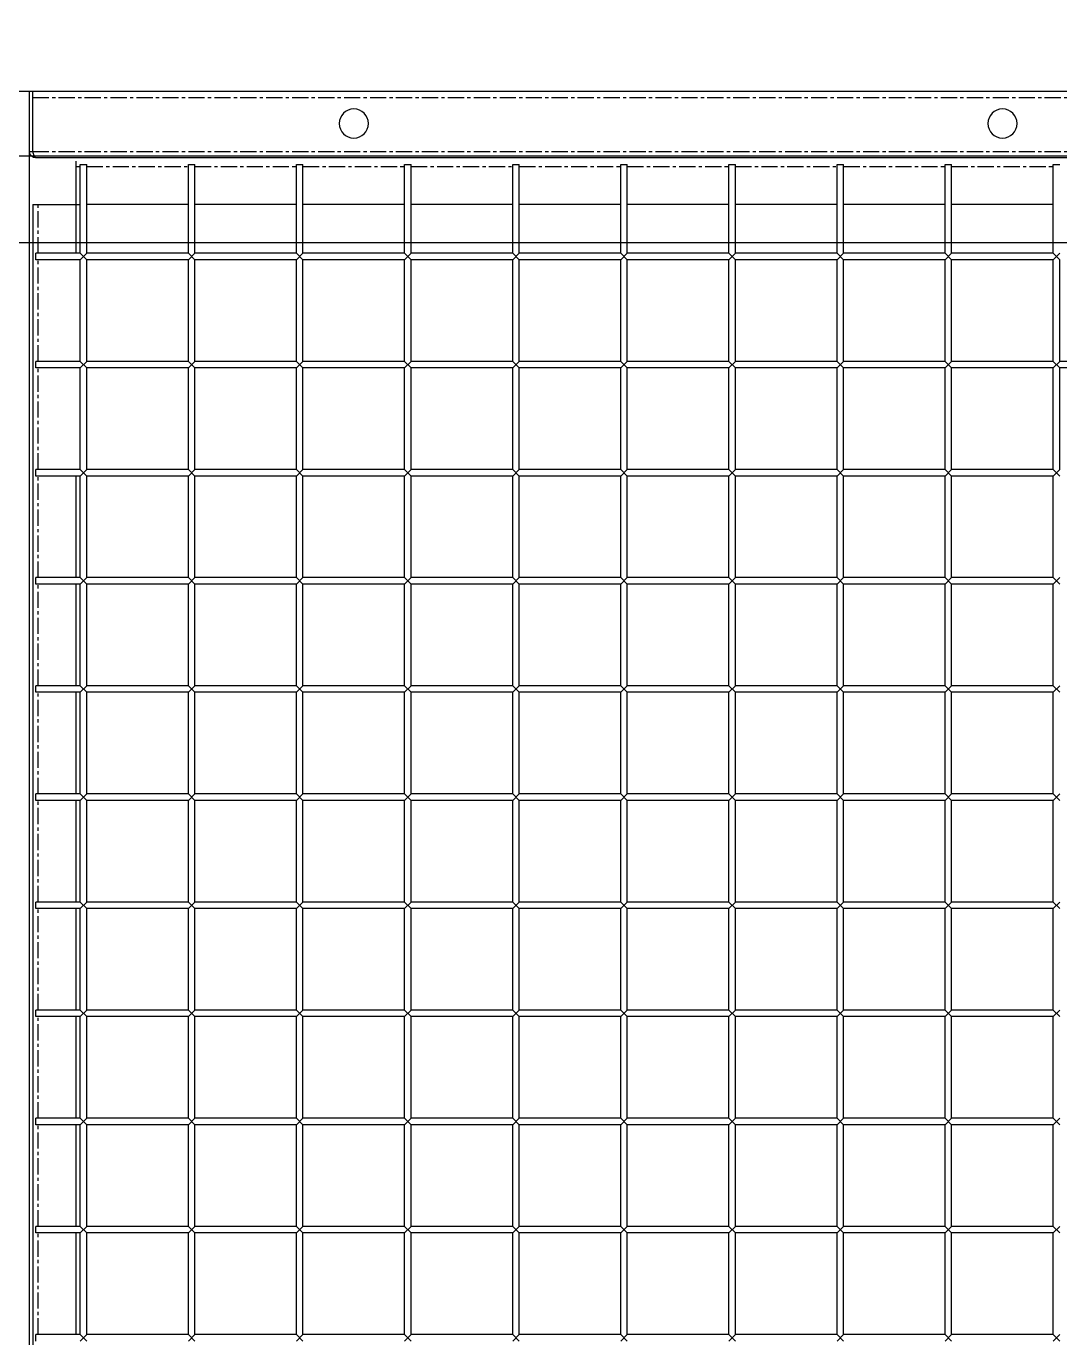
# Model space of a CAD drawing. Header units: millimetres. Extents: x -198529 to 244266, y -64 to 158464.
# Drawn here: x -149176 to -148698, y 108124 to 108730 of the extents above; entities that cross this region are included whole.
import ezdxf

# ---------------------------------------------------------------- set-up
doc = ezdxf.new("R2010")
doc.units = ezdxf.units.MM
doc.linetypes.add('CENTER', pattern=[12, 7.5, -1.5, 1.5, -1.5])
doc.layers.add('0-DCC', color=30, linetype='Continuous')
doc.layers.add('0-DCC-STRUC', color=180, linetype='Continuous')

# ---------------------------------------------------------------- blocks, each defined once
blk = doc.blocks.new('DCC2850x1800(右)')
at = {"color": 0, "linetype": 'Continuous'}
for p, q in [((65614.5, -72678.48), (62966, -72678.48)), ((65614.5, -72706.38), (65614.5, -72678.48)), ((65616, -72678.48), (65614.5, -72678.48)), ((65616, -74478.48), (65616, -72678.48)), ((65754.5, -72678.48), (65616, -72678.48)), ((65614.23, -72707.23), (65614.5, -72706.38)), ((65616, -72706.38), (65614.5, -72706.38)), ((62966, -72709.38), (65613, -72709.38)), ((65142.5, -72712.38), (65139.5, -72712.38)), ((65142.5, -72753.48), (65142.5, -72712.38)), ((65189.5, -72753.48), (65189.5, -72712.38)), ((65192.5, -72712.38), (65189.5, -72712.38)), ((65192.5, -72753.48), (65192.5, -72712.38)), ((65239.5, -72753.48), (65239.5, -72712.38)), ((65242.5, -72712.38), (65239.5, -72712.38)), ((65242.5, -72753.48), (65242.5, -72712.38)), ((65289.5, -72753.48), (65289.5, -72712.38)), ((65292.5, -72712.38), (65289.5, -72712.38)), ((65292.5, -72753.48), (65292.5, -72712.38)), ((65339.5, -72753.48), (65339.5, -72712.38)), ((65342.5, -72712.38), (65339.5, -72712.38)), ((65342.5, -72753.48), (65342.5, -72712.38)), ((65389.5, -72753.48), (65389.5, -72712.38)), ((65392.5, -72712.38), (65389.5, -72712.38)), ((65392.5, -72753.48), (65392.5, -72712.38)), ((65439.5, -72753.48), (65439.5, -72712.38)), ((65442.5, -72712.38), (65439.5, -72712.38)), ((65442.5, -72753.48), (65442.5, -72712.38)), ((65489.5, -72753.48), (65489.5, -72712.38)), ((65492.5, -72712.38), (65489.5, -72712.38)), ((65492.5, -72753.48), (65492.5, -72712.38)), ((65539.5, -72753.48), (65539.5, -72712.38)), ((65542.5, -72712.38), (65539.5, -72712.38)), ((65542.5, -72753.48), (65542.5, -72712.38)), ((65589.5, -72753.48), (65589.5, -72712.38)), ((65592.5, -72712.38), (65589.5, -72712.38)), ((65592.5, -72753.48), (65592.5, -72712.38)), ((65594.5, -72710.88), (65594.5, -72753.48)), ((65142.5, -72730.88), (65189.5, -72730.88)), ((65192.5, -72730.88), (65239.5, -72730.88)), ((65242.5, -72730.88), (65289.5, -72730.88)), ((65292.5, -72730.88), (65339.5, -72730.88)), ((65342.5, -72730.88), (65389.5, -72730.88)), ((65392.5, -72730.88), (65439.5, -72730.88)), ((65442.5, -72730.88), (65489.5, -72730.88)), ((65492.5, -72730.88), (65539.5, -72730.88)), ((65542.5, -72730.88), (65589.5, -72730.88)), ((65614.5, -72730.88), (65592.5, -72730.88)), ((65614.5, -72730.88), (65614.5, -74426.08)), ((65142.5, -72756.48), (65139.5, -72753.48)), ((65139.5, -72756.48), (65142.5, -72753.48)), ((65142.5, -72753.48), (65189.5, -72753.48)), ((65192.5, -72756.48), (65189.5, -72753.48)), ((65189.5, -72756.48), (65192.5, -72753.48)), ((65192.5, -72753.48), (65239.5, -72753.48)), ((65242.5, -72756.48), (65239.5, -72753.48)), ((65239.5, -72756.48), (65242.5, -72753.48)), ((65242.5, -72753.48), (65289.5, -72753.48)), ((65292.5, -72756.48), (65289.5, -72753.48)), ((65289.5, -72756.48), (65292.5, -72753.48)), ((65292.5, -72753.48), (65339.5, -72753.48)), ((65342.5, -72756.48), (65339.5, -72753.48)), ((65339.5, -72756.48), (65342.5, -72753.48)), ((65342.5, -72753.48), (65389.5, -72753.48)), ((65392.5, -72756.48), (65389.5, -72753.48)), ((65389.5, -72756.48), (65392.5, -72753.48)), ((65392.5, -72753.48), (65439.5, -72753.48)), ((65442.5, -72756.48), (65439.5, -72753.48)), ((65439.5, -72756.48), (65442.5, -72753.48)), ((65442.5, -72753.48), (65489.5, -72753.48)), ((65492.5, -72756.48), (65489.5, -72753.48)), ((65489.5, -72756.48), (65492.5, -72753.48)), ((65492.5, -72753.48), (65539.5, -72753.48)), ((65542.5, -72756.48), (65539.5, -72753.48)), ((65539.5, -72756.48), (65542.5, -72753.48)), ((65542.5, -72753.48), (65589.5, -72753.48)), ((65592.5, -72756.48), (65589.5, -72753.48)), ((65589.5, -72756.48), (65592.5, -72753.48)), ((65592.5, -72753.48), (65613, -72753.48)), ((65613, -72756.48), (65613, -72753.48)), ((65139.5, -72803.48), (65139.5, -72756.48)), ((65142.5, -72756.48), (65189.5, -72756.48)), ((65142.5, -72803.48), (65142.5, -72756.48)), ((65189.5, -72803.48), (65189.5, -72756.48)), ((65192.5, -72756.48), (65239.5, -72756.48)), ((65192.5, -72803.48), (65192.5, -72756.48)), ((65239.5, -72803.48), (65239.5, -72756.48)), ((65242.5, -72756.48), (65289.5, -72756.48)), ((65242.5, -72803.48), (65242.5, -72756.48)), ((65289.5, -72803.48), (65289.5, -72756.48)), ((65292.5, -72756.48), (65339.5, -72756.48)), ((65292.5, -72803.48), (65292.5, -72756.48)), ((65339.5, -72803.48), (65339.5, -72756.48)), ((65342.5, -72756.48), (65389.5, -72756.48)), ((65342.5, -72803.48), (65342.5, -72756.48)), ((65389.5, -72803.48), (65389.5, -72756.48)), ((65392.5, -72756.48), (65439.5, -72756.48)), ((65392.5, -72803.48), (65392.5, -72756.48)), ((65439.5, -72803.48), (65439.5, -72756.48)), ((65442.5, -72756.48), (65489.5, -72756.48)), ((65442.5, -72803.48), (65442.5, -72756.48)), ((65489.5, -72803.48), (65489.5, -72756.48)), ((65492.5, -72756.48), (65539.5, -72756.48)), ((65492.5, -72803.48), (65492.5, -72756.48)), ((65539.5, -72803.48), (65539.5, -72756.48)), ((65542.5, -72756.48), (65589.5, -72756.48)), ((65542.5, -72803.48), (65542.5, -72756.48)), ((65589.5, -72803.48), (65589.5, -72756.48)), ((65592.5, -72756.48), (65613, -72756.48)), ((65592.5, -72803.48), (65592.5, -72756.48)), ((65092.5, -72803.48), (65139.5, -72803.48)), ((65142.5, -72806.48), (65139.5, -72803.48)), ((65142.5, -72803.48), (65139.5, -72806.48)), ((65142.5, -72803.48), (65189.5, -72803.48)), ((65192.5, -72806.48), (65189.5, -72803.48)), ((65192.5, -72803.48), (65189.5, -72806.48)), ((65192.5, -72803.48), (65239.5, -72803.48)), ((65242.5, -72806.48), (65239.5, -72803.48)), ((65242.5, -72803.48), (65239.5, -72806.48)), ((65242.5, -72803.48), (65289.5, -72803.48)), ((65292.5, -72806.48), (65289.5, -72803.48)), ((65292.5, -72803.48), (65289.5, -72806.48)), ((65292.5, -72803.48), (65339.5, -72803.48)), ((65342.5, -72806.48), (65339.5, -72803.48)), ((65342.5, -72803.48), (65339.5, -72806.48)), ((65342.5, -72803.48), (65389.5, -72803.48)), ((65392.5, -72806.48), (65389.5, -72803.48)), ((65392.5, -72803.48), (65389.5, -72806.48)), ((65392.5, -72803.48), (65439.5, -72803.48)), ((65442.5, -72806.48), (65439.5, -72803.48)), ((65442.5, -72803.48), (65439.5, -72806.48)), ((65442.5, -72803.48), (65489.5, -72803.48)), ((65492.5, -72806.48), (65489.5, -72803.48)), ((65492.5, -72803.48), (65489.5, -72806.48)), ((65492.5, -72803.48), (65539.5, -72803.48)), ((65542.5, -72806.48), (65539.5, -72803.48)), ((65542.5, -72803.48), (65539.5, -72806.48)), ((65542.5, -72803.48), (65589.5, -72803.48)), ((65592.5, -72806.48), (65589.5, -72803.48)), ((65592.5, -72803.48), (65589.5, -72806.48)), ((65592.5, -72803.48), (65613, -72803.48)), ((65613, -72806.48), (65613, -72803.48)), ((65092.5, -72806.48), (65139.5, -72806.48)), ((65139.5, -72853.48), (65139.5, -72806.48)), ((65142.5, -72853.48), (65142.5, -72806.48)), ((65142.5, -72806.48), (65189.5, -72806.48)), ((65189.5, -72853.48), (65189.5, -72806.48)), ((65192.5, -72853.48), (65192.5, -72806.48)), ((65192.5, -72806.48), (65239.5, -72806.48)), ((65239.5, -72853.48), (65239.5, -72806.48)), ((65242.5, -72853.48), (65242.5, -72806.48)), ((65242.5, -72806.48), (65289.5, -72806.48)), ((65289.5, -72853.48), (65289.5, -72806.48)), ((65292.5, -72853.48), (65292.5, -72806.48)), ((65292.5, -72806.48), (65339.5, -72806.48)), ((65339.5, -72853.48), (65339.5, -72806.48)), ((65342.5, -72853.48), (65342.5, -72806.48)), ((65342.5, -72806.48), (65389.5, -72806.48)), ((65389.5, -72853.48), (65389.5, -72806.48)), ((65392.5, -72853.48), (65392.5, -72806.48)), ((65392.5, -72806.48), (65439.5, -72806.48)), ((65439.5, -72853.48), (65439.5, -72806.48)), ((65442.5, -72853.48), (65442.5, -72806.48)), ((65442.5, -72806.48), (65489.5, -72806.48)), ((65489.5, -72853.48), (65489.5, -72806.48)), ((65492.5, -72853.48), (65492.5, -72806.48)), ((65492.5, -72806.48), (65539.5, -72806.48)), ((65539.5, -72853.48), (65539.5, -72806.48)), ((65542.5, -72853.48), (65542.5, -72806.48)), ((65542.5, -72806.48), (65589.5, -72806.48)), ((65589.5, -72853.48), (65589.5, -72806.48)), ((65592.5, -72853.48), (65592.5, -72806.48)), ((65592.5, -72806.48), (65613, -72806.48)), ((65142.5, -72856.48), (65139.5, -72853.48)), ((65139.5, -72856.48), (65142.5, -72853.48)), ((65142.5, -72853.48), (65189.5, -72853.48)), ((65142.5, -72903.48), (65142.5, -72856.48)), ((65142.5, -72856.48), (65189.5, -72856.48)), ((65192.5, -72856.48), (65189.5, -72853.48)), ((65189.5, -72856.48), (65192.5, -72853.48)), ((65189.5, -72903.48), (65189.5, -72856.48)), ((65192.5, -72853.48), (65239.5, -72853.48)), ((65192.5, -72903.48), (65192.5, -72856.48)), ((65192.5, -72856.48), (65239.5, -72856.48)), ((65242.5, -72856.48), (65239.5, -72853.48)), ((65239.5, -72856.48), (65242.5, -72853.48)), ((65239.5, -72903.48), (65239.5, -72856.48)), ((65242.5, -72853.48), (65289.5, -72853.48)), ((65242.5, -72903.48), (65242.5, -72856.48)), ((65242.5, -72856.48), (65289.5, -72856.48)), ((65292.5, -72856.48), (65289.5, -72853.48)), ((65289.5, -72856.48), (65292.5, -72853.48)), ((65289.5, -72903.48), (65289.5, -72856.48)), ((65292.5, -72853.48), (65339.5, -72853.48)), ((65292.5, -72903.48), (65292.5, -72856.48)), ((65292.5, -72856.48), (65339.5, -72856.48)), ((65342.5, -72856.48), (65339.5, -72853.48)), ((65339.5, -72856.48), (65342.5, -72853.48)), ((65339.5, -72903.48), (65339.5, -72856.48)), ((65342.5, -72853.48), (65389.5, -72853.48)), ((65342.5, -72903.48), (65342.5, -72856.48)), ((65342.5, -72856.48), (65389.5, -72856.48)), ((65392.5, -72856.48), (65389.5, -72853.48)), ((65389.5, -72856.48), (65392.5, -72853.48)), ((65389.5, -72903.48), (65389.5, -72856.48)), ((65392.5, -72853.48), (65439.5, -72853.48)), ((65392.5, -72903.48), (65392.5, -72856.48)), ((65392.5, -72856.48), (65439.5, -72856.48)), ((65442.5, -72856.48), (65439.5, -72853.48)), ((65439.5, -72856.48), (65442.5, -72853.48)), ((65439.5, -72903.48), (65439.5, -72856.48)), ((65442.5, -72853.48), (65489.5, -72853.48)), ((65442.5, -72903.48), (65442.5, -72856.48)), ((65442.5, -72856.48), (65489.5, -72856.48)), ((65492.5, -72856.48), (65489.5, -72853.48)), ((65489.5, -72856.48), (65492.5, -72853.48)), ((65489.5, -72903.48), (65489.5, -72856.48)), ((65492.5, -72853.48), (65539.5, -72853.48)), ((65492.5, -72903.48), (65492.5, -72856.48)), ((65492.5, -72856.48), (65539.5, -72856.48)), ((65542.5, -72856.48), (65539.5, -72853.48)), ((65539.5, -72856.48), (65542.5, -72853.48)), ((65539.5, -72903.48), (65539.5, -72856.48)), ((65542.5, -72853.48), (65589.5, -72853.48)), ((65542.5, -72903.48), (65542.5, -72856.48)), ((65542.5, -72856.48), (65589.5, -72856.48)), ((65592.5, -72856.48), (65589.5, -72853.48)), ((65589.5, -72856.48), (65592.5, -72853.48)), ((65589.5, -72903.48), (65589.5, -72856.48)), ((65592.5, -72853.48), (65613, -72853.48)), ((65592.5, -72903.48), (65592.5, -72856.48)), ((65592.5, -72856.48), (65613, -72856.48)), ((65594.5, -72856.48), (65594.5, -72903.48)), ((65613, -72856.48), (65613, -72853.48)), ((65142.5, -72906.48), (65139.5, -72903.48)), ((65139.5, -72906.48), (65142.5, -72903.48)), ((65142.5, -72903.48), (65189.5, -72903.48)), ((65142.5, -72953.48), (65142.5, -72906.48)), ((65142.5, -72906.48), (65189.5, -72906.48)), ((65192.5, -72906.48), (65189.5, -72903.48)), ((65189.5, -72906.48), (65192.5, -72903.48)), ((65189.5, -72953.48), (65189.5, -72906.48)), ((65192.5, -72903.48), (65239.5, -72903.48)), ((65192.5, -72953.48), (65192.5, -72906.48)), ((65192.5, -72906.48), (65239.5, -72906.48)), ((65242.5, -72906.48), (65239.5, -72903.48)), ((65239.5, -72906.48), (65242.5, -72903.48)), ((65239.5, -72953.48), (65239.5, -72906.48)), ((65242.5, -72903.48), (65289.5, -72903.48)), ((65242.5, -72953.48), (65242.5, -72906.48)), ((65242.5, -72906.48), (65289.5, -72906.48)), ((65292.5, -72906.48), (65289.5, -72903.48)), ((65289.5, -72906.48), (65292.5, -72903.48)), ((65289.5, -72953.48), (65289.5, -72906.48)), ((65292.5, -72903.48), (65339.5, -72903.48)), ((65292.5, -72953.48), (65292.5, -72906.48)), ((65292.5, -72906.48), (65339.5, -72906.48)), ((65342.5, -72906.48), (65339.5, -72903.48)), ((65339.5, -72906.48), (65342.5, -72903.48)), ((65339.5, -72953.48), (65339.5, -72906.48)), ((65342.5, -72903.48), (65389.5, -72903.48)), ((65342.5, -72953.48), (65342.5, -72906.48)), ((65342.5, -72906.48), (65389.5, -72906.48)), ((65392.5, -72906.48), (65389.5, -72903.48)), ((65389.5, -72906.48), (65392.5, -72903.48)), ((65389.5, -72953.48), (65389.5, -72906.48)), ((65392.5, -72903.48), (65439.5, -72903.48)), ((65392.5, -72953.48), (65392.5, -72906.48)), ((65392.5, -72906.48), (65439.5, -72906.48)), ((65442.5, -72906.48), (65439.5, -72903.48)), ((65439.5, -72906.48), (65442.5, -72903.48)), ((65439.5, -72953.48), (65439.5, -72906.48)), ((65442.5, -72903.48), (65489.5, -72903.48)), ((65442.5, -72953.48), (65442.5, -72906.48)), ((65442.5, -72906.48), (65489.5, -72906.48)), ((65492.5, -72906.48), (65489.5, -72903.48)), ((65489.5, -72906.48), (65492.5, -72903.48)), ((65489.5, -72953.48), (65489.5, -72906.48)), ((65492.5, -72903.48), (65539.5, -72903.48)), ((65492.5, -72953.48), (65492.5, -72906.48)), ((65492.5, -72906.48), (65539.5, -72906.48)), ((65542.5, -72906.48), (65539.5, -72903.48)), ((65539.5, -72906.48), (65542.5, -72903.48)), ((65539.5, -72953.48), (65539.5, -72906.48)), ((65542.5, -72903.48), (65589.5, -72903.48)), ((65542.5, -72953.48), (65542.5, -72906.48)), ((65542.5, -72906.48), (65589.5, -72906.48)), ((65592.5, -72906.48), (65589.5, -72903.48)), ((65589.5, -72906.48), (65592.5, -72903.48)), ((65589.5, -72953.48), (65589.5, -72906.48)), ((65592.5, -72903.48), (65613, -72903.48)), ((65592.5, -72953.48), (65592.5, -72906.48)), ((65592.5, -72906.48), (65613, -72906.48)), ((65594.5, -72906.48), (65594.5, -72953.48)), ((65613, -72906.48), (65613, -72903.48)), ((65142.5, -72956.48), (65139.5, -72953.48)), ((65139.5, -72956.48), (65142.5, -72953.48)), ((65142.5, -72953.48), (65189.5, -72953.48)), ((65192.5, -72956.48), (65189.5, -72953.48)), ((65189.5, -72956.48), (65192.5, -72953.48)), ((65192.5, -72953.48), (65239.5, -72953.48)), ((65242.5, -72956.48), (65239.5, -72953.48)), ((65239.5, -72956.48), (65242.5, -72953.48)), ((65242.5, -72953.48), (65289.5, -72953.48)), ((65292.5, -72956.48), (65289.5, -72953.48)), ((65289.5, -72956.48), (65292.5, -72953.48)), ((65292.5, -72953.48), (65339.5, -72953.48)), ((65342.5, -72956.48), (65339.5, -72953.48)), ((65339.5, -72956.48), (65342.5, -72953.48)), ((65342.5, -72953.48), (65389.5, -72953.48)), ((65392.5, -72956.48), (65389.5, -72953.48)), ((65389.5, -72956.48), (65392.5, -72953.48)), ((65392.5, -72953.48), (65439.5, -72953.48)), ((65442.5, -72956.48), (65439.5, -72953.48)), ((65439.5, -72956.48), (65442.5, -72953.48)), ((65442.5, -72953.48), (65489.5, -72953.48)), ((65492.5, -72956.48), (65489.5, -72953.48)), ((65489.5, -72956.48), (65492.5, -72953.48)), ((65492.5, -72953.48), (65539.5, -72953.48)), ((65542.5, -72956.48), (65539.5, -72953.48)), ((65539.5, -72956.48), (65542.5, -72953.48)), ((65542.5, -72953.48), (65589.5, -72953.48)), ((65592.5, -72956.48), (65589.5, -72953.48)), ((65589.5, -72956.48), (65592.5, -72953.48)), ((65592.5, -72953.48), (65613, -72953.48)), ((65613, -72956.48), (65613, -72953.48)), ((65142.5, -73003.48), (65142.5, -72956.48)), ((65142.5, -72956.48), (65189.5, -72956.48)), ((65189.5, -73003.48), (65189.5, -72956.48)), ((65192.5, -73003.48), (65192.5, -72956.48)), ((65192.5, -72956.48), (65239.5, -72956.48)), ((65239.5, -73003.48), (65239.5, -72956.48)), ((65242.5, -73003.48), (65242.5, -72956.48)), ((65242.5, -72956.48), (65289.5, -72956.48)), ((65289.5, -73003.48), (65289.5, -72956.48)), ((65292.5, -73003.48), (65292.5, -72956.48)), ((65292.5, -72956.48), (65339.5, -72956.48)), ((65339.5, -73003.48), (65339.5, -72956.48)), ((65342.5, -73003.48), (65342.5, -72956.48)), ((65342.5, -72956.48), (65389.5, -72956.48)), ((65389.5, -73003.48), (65389.5, -72956.48)), ((65392.5, -73003.48), (65392.5, -72956.48)), ((65392.5, -72956.48), (65439.5, -72956.48)), ((65439.5, -73003.48), (65439.5, -72956.48)), ((65442.5, -73003.48), (65442.5, -72956.48)), ((65442.5, -72956.48), (65489.5, -72956.48)), ((65489.5, -73003.48), (65489.5, -72956.48)), ((65492.5, -73003.48), (65492.5, -72956.48)), ((65492.5, -72956.48), (65539.5, -72956.48)), ((65539.5, -73003.48), (65539.5, -72956.48)), ((65542.5, -73003.48), (65542.5, -72956.48)), ((65542.5, -72956.48), (65589.5, -72956.48)), ((65589.5, -73003.48), (65589.5, -72956.48)), ((65592.5, -73003.48), (65592.5, -72956.48)), ((65592.5, -72956.48), (65613, -72956.48)), ((65594.5, -72956.48), (65594.5, -73003.48)), ((65142.5, -73006.48), (65139.5, -73003.48)), ((65139.5, -73006.48), (65142.5, -73003.48)), ((65142.5, -73003.48), (65189.5, -73003.48)), ((65192.5, -73006.48), (65189.5, -73003.48)), ((65189.5, -73006.48), (65192.5, -73003.48)), ((65192.5, -73003.48), (65239.5, -73003.48)), ((65242.5, -73006.48), (65239.5, -73003.48)), ((65239.5, -73006.48), (65242.5, -73003.48)), ((65242.5, -73003.48), (65289.5, -73003.48)), ((65292.5, -73006.48), (65289.5, -73003.48)), ((65289.5, -73006.48), (65292.5, -73003.48)), ((65292.5, -73003.48), (65339.5, -73003.48)), ((65342.5, -73006.48), (65339.5, -73003.48)), ((65339.5, -73006.48), (65342.5, -73003.48)), ((65342.5, -73003.48), (65389.5, -73003.48)), ((65392.5, -73006.48), (65389.5, -73003.48)), ((65389.5, -73006.48), (65392.5, -73003.48)), ((65392.5, -73003.48), (65439.5, -73003.48)), ((65442.5, -73006.48), (65439.5, -73003.48)), ((65439.5, -73006.48), (65442.5, -73003.48)), ((65442.5, -73003.48), (65489.5, -73003.48)), ((65492.5, -73006.48), (65489.5, -73003.48)), ((65489.5, -73006.48), (65492.5, -73003.48)), ((65492.5, -73003.48), (65539.5, -73003.48)), ((65542.5, -73006.48), (65539.5, -73003.48)), ((65539.5, -73006.48), (65542.5, -73003.48)), ((65542.5, -73003.48), (65589.5, -73003.48)), ((65592.5, -73006.48), (65589.5, -73003.48)), ((65589.5, -73006.48), (65592.5, -73003.48)), ((65592.5, -73003.48), (65613, -73003.48)), ((65613, -73006.48), (65613, -73003.48)), ((65142.5, -73053.48), (65142.5, -73006.48)), ((65142.5, -73006.48), (65189.5, -73006.48)), ((65189.5, -73053.48), (65189.5, -73006.48)), ((65192.5, -73053.48), (65192.5, -73006.48)), ((65192.5, -73006.48), (65239.5, -73006.48)), ((65239.5, -73053.48), (65239.5, -73006.48)), ((65242.5, -73053.48), (65242.5, -73006.48)), ((65242.5, -73006.48), (65289.5, -73006.48)), ((65289.5, -73053.48), (65289.5, -73006.48)), ((65292.5, -73053.48), (65292.5, -73006.48)), ((65292.5, -73006.48), (65339.5, -73006.48)), ((65339.5, -73053.48), (65339.5, -73006.48)), ((65342.5, -73053.48), (65342.5, -73006.48)), ((65342.5, -73006.48), (65389.5, -73006.48)), ((65389.5, -73053.48), (65389.5, -73006.48)), ((65392.5, -73053.48), (65392.5, -73006.48)), ((65392.5, -73006.48), (65439.5, -73006.48)), ((65439.5, -73053.48), (65439.5, -73006.48)), ((65442.5, -73053.48), (65442.5, -73006.48)), ((65442.5, -73006.48), (65489.5, -73006.48)), ((65489.5, -73053.48), (65489.5, -73006.48)), ((65492.5, -73053.48), (65492.5, -73006.48)), ((65492.5, -73006.48), (65539.5, -73006.48)), ((65539.5, -73053.48), (65539.5, -73006.48)), ((65542.5, -73053.48), (65542.5, -73006.48)), ((65542.5, -73006.48), (65589.5, -73006.48)), ((65589.5, -73053.48), (65589.5, -73006.48)), ((65592.5, -73053.48), (65592.5, -73006.48)), ((65592.5, -73006.48), (65613, -73006.48)), ((65594.5, -73006.48), (65594.5, -73053.48)), ((65142.5, -73056.48), (65139.5, -73053.48)), ((65139.5, -73056.48), (65142.5, -73053.48)), ((65142.5, -73053.48), (65189.5, -73053.48)), ((65142.5, -73103.48), (65142.5, -73056.48)), ((65142.5, -73056.48), (65189.5, -73056.48)), ((65192.5, -73056.48), (65189.5, -73053.48)), ((65189.5, -73056.48), (65192.5, -73053.48)), ((65189.5, -73103.48), (65189.5, -73056.48)), ((65192.5, -73053.48), (65239.5, -73053.48)), ((65192.5, -73103.48), (65192.5, -73056.48)), ((65192.5, -73056.48), (65239.5, -73056.48)), ((65242.5, -73056.48), (65239.5, -73053.48)), ((65239.5, -73056.48), (65242.5, -73053.48)), ((65239.5, -73103.48), (65239.5, -73056.48)), ((65242.5, -73053.48), (65289.5, -73053.48)), ((65242.5, -73103.48), (65242.5, -73056.48)), ((65242.5, -73056.48), (65289.5, -73056.48)), ((65292.5, -73056.48), (65289.5, -73053.48)), ((65289.5, -73056.48), (65292.5, -73053.48)), ((65289.5, -73103.48), (65289.5, -73056.48)), ((65292.5, -73053.48), (65339.5, -73053.48)), ((65292.5, -73103.48), (65292.5, -73056.48)), ((65292.5, -73056.48), (65339.5, -73056.48)), ((65342.5, -73056.48), (65339.5, -73053.48)), ((65339.5, -73056.48), (65342.5, -73053.48)), ((65339.5, -73103.48), (65339.5, -73056.48)), ((65342.5, -73053.48), (65389.5, -73053.48)), ((65342.5, -73103.48), (65342.5, -73056.48)), ((65342.5, -73056.48), (65389.5, -73056.48)), ((65392.5, -73056.48), (65389.5, -73053.48)), ((65389.5, -73056.48), (65392.5, -73053.48)), ((65389.5, -73103.48), (65389.5, -73056.48)), ((65392.5, -73053.48), (65439.5, -73053.48)), ((65392.5, -73103.48), (65392.5, -73056.48)), ((65392.5, -73056.48), (65439.5, -73056.48)), ((65442.5, -73056.48), (65439.5, -73053.48)), ((65439.5, -73056.48), (65442.5, -73053.48)), ((65439.5, -73103.48), (65439.5, -73056.48)), ((65442.5, -73053.48), (65489.5, -73053.48)), ((65442.5, -73103.48), (65442.5, -73056.48)), ((65442.5, -73056.48), (65489.5, -73056.48)), ((65492.5, -73056.48), (65489.5, -73053.48)), ((65489.5, -73056.48), (65492.5, -73053.48)), ((65489.5, -73103.48), (65489.5, -73056.48)), ((65492.5, -73053.48), (65539.5, -73053.48)), ((65492.5, -73103.48), (65492.5, -73056.48)), ((65492.5, -73056.48), (65539.5, -73056.48)), ((65542.5, -73056.48), (65539.5, -73053.48)), ((65539.5, -73056.48), (65542.5, -73053.48)), ((65539.5, -73103.48), (65539.5, -73056.48)), ((65542.5, -73053.48), (65589.5, -73053.48)), ((65542.5, -73103.48), (65542.5, -73056.48)), ((65542.5, -73056.48), (65589.5, -73056.48)), ((65592.5, -73056.48), (65589.5, -73053.48)), ((65589.5, -73056.48), (65592.5, -73053.48)), ((65589.5, -73103.48), (65589.5, -73056.48)), ((65592.5, -73053.48), (65613, -73053.48)), ((65592.5, -73103.48), (65592.5, -73056.48)), ((65592.5, -73056.48), (65613, -73056.48)), ((65594.5, -73056.48), (65594.5, -73103.48)), ((65613, -73056.48), (65613, -73053.48)), ((65142.5, -73106.48), (65139.5, -73103.48)), ((65139.5, -73106.48), (65142.5, -73103.48)), ((65142.5, -73103.48), (65189.5, -73103.48)), ((65142.5, -73153.48), (65142.5, -73106.48)), ((65142.5, -73106.48), (65189.5, -73106.48)), ((65192.5, -73106.48), (65189.5, -73103.48)), ((65189.5, -73106.48), (65192.5, -73103.48)), ((65189.5, -73153.48), (65189.5, -73106.48)), ((65192.5, -73103.48), (65239.5, -73103.48)), ((65192.5, -73153.48), (65192.5, -73106.48)), ((65192.5, -73106.48), (65239.5, -73106.48)), ((65242.5, -73106.48), (65239.5, -73103.48)), ((65239.5, -73106.48), (65242.5, -73103.48)), ((65239.5, -73153.48), (65239.5, -73106.48)), ((65242.5, -73103.48), (65289.5, -73103.48)), ((65242.5, -73153.48), (65242.5, -73106.48)), ((65242.5, -73106.48), (65289.5, -73106.48)), ((65292.5, -73106.48), (65289.5, -73103.48)), ((65289.5, -73106.48), (65292.5, -73103.48)), ((65289.5, -73153.48), (65289.5, -73106.48)), ((65292.5, -73103.48), (65339.5, -73103.48)), ((65292.5, -73153.48), (65292.5, -73106.48)), ((65292.5, -73106.48), (65339.5, -73106.48)), ((65342.5, -73106.48), (65339.5, -73103.48)), ((65339.5, -73106.48), (65342.5, -73103.48)), ((65339.5, -73153.48), (65339.5, -73106.48)), ((65342.5, -73103.48), (65389.5, -73103.48)), ((65342.5, -73153.48), (65342.5, -73106.48)), ((65342.5, -73106.48), (65389.5, -73106.48)), ((65392.5, -73106.48), (65389.5, -73103.48)), ((65389.5, -73106.48), (65392.5, -73103.48)), ((65389.5, -73153.48), (65389.5, -73106.48)), ((65392.5, -73103.48), (65439.5, -73103.48)), ((65392.5, -73153.48), (65392.5, -73106.48)), ((65392.5, -73106.48), (65439.5, -73106.48)), ((65442.5, -73106.48), (65439.5, -73103.48)), ((65439.5, -73106.48), (65442.5, -73103.48)), ((65439.5, -73153.48), (65439.5, -73106.48)), ((65442.5, -73103.48), (65489.5, -73103.48)), ((65442.5, -73153.48), (65442.5, -73106.48)), ((65442.5, -73106.48), (65489.5, -73106.48)), ((65492.5, -73106.48), (65489.5, -73103.48)), ((65489.5, -73106.48), (65492.5, -73103.48)), ((65489.5, -73153.48), (65489.5, -73106.48)), ((65492.5, -73103.48), (65539.5, -73103.48)), ((65492.5, -73153.48), (65492.5, -73106.48)), ((65492.5, -73106.48), (65539.5, -73106.48)), ((65542.5, -73106.48), (65539.5, -73103.48)), ((65539.5, -73106.48), (65542.5, -73103.48)), ((65539.5, -73153.48), (65539.5, -73106.48)), ((65542.5, -73103.48), (65589.5, -73103.48)), ((65542.5, -73153.48), (65542.5, -73106.48)), ((65542.5, -73106.48), (65589.5, -73106.48)), ((65592.5, -73106.48), (65589.5, -73103.48)), ((65589.5, -73106.48), (65592.5, -73103.48)), ((65589.5, -73153.48), (65589.5, -73106.48)), ((65592.5, -73103.48), (65613, -73103.48)), ((65592.5, -73153.48), (65592.5, -73106.48)), ((65592.5, -73106.48), (65613, -73106.48)), ((65594.5, -73106.48), (65594.5, -73153.48)), ((65613, -73106.48), (65613, -73103.48)), ((65142.5, -73156.48), (65139.5, -73153.48)), ((65139.5, -73156.48), (65142.5, -73153.48)), ((65142.5, -73153.48), (65189.5, -73153.48)), ((65192.5, -73156.48), (65189.5, -73153.48)), ((65189.5, -73156.48), (65192.5, -73153.48)), ((65192.5, -73153.48), (65239.5, -73153.48)), ((65242.5, -73156.48), (65239.5, -73153.48)), ((65239.5, -73156.48), (65242.5, -73153.48)), ((65242.5, -73153.48), (65289.5, -73153.48)), ((65292.5, -73156.48), (65289.5, -73153.48)), ((65289.5, -73156.48), (65292.5, -73153.48)), ((65292.5, -73153.48), (65339.5, -73153.48)), ((65342.5, -73156.48), (65339.5, -73153.48)), ((65339.5, -73156.48), (65342.5, -73153.48)), ((65342.5, -73153.48), (65389.5, -73153.48)), ((65392.5, -73156.48), (65389.5, -73153.48)), ((65389.5, -73156.48), (65392.5, -73153.48)), ((65392.5, -73153.48), (65439.5, -73153.48)), ((65442.5, -73156.48), (65439.5, -73153.48)), ((65439.5, -73156.48), (65442.5, -73153.48)), ((65442.5, -73153.48), (65489.5, -73153.48)), ((65492.5, -73156.48), (65489.5, -73153.48)), ((65489.5, -73156.48), (65492.5, -73153.48)), ((65492.5, -73153.48), (65539.5, -73153.48)), ((65542.5, -73156.48), (65539.5, -73153.48)), ((65539.5, -73156.48), (65542.5, -73153.48)), ((65542.5, -73153.48), (65589.5, -73153.48)), ((65592.5, -73156.48), (65589.5, -73153.48)), ((65589.5, -73156.48), (65592.5, -73153.48)), ((65592.5, -73153.48), (65613, -73153.48)), ((65613, -73156.48), (65613, -73153.48)), ((65142.5, -73203.48), (65142.5, -73156.48)), ((65142.5, -73156.48), (65189.5, -73156.48)), ((65189.5, -73203.48), (65189.5, -73156.48)), ((65192.5, -73203.48), (65192.5, -73156.48)), ((65192.5, -73156.48), (65239.5, -73156.48)), ((65239.5, -73203.48), (65239.5, -73156.48)), ((65242.5, -73203.48), (65242.5, -73156.48)), ((65242.5, -73156.48), (65289.5, -73156.48)), ((65289.5, -73203.48), (65289.5, -73156.48)), ((65292.5, -73203.48), (65292.5, -73156.48)), ((65292.5, -73156.48), (65339.5, -73156.48)), ((65339.5, -73203.48), (65339.5, -73156.48)), ((65342.5, -73203.48), (65342.5, -73156.48)), ((65342.5, -73156.48), (65389.5, -73156.48)), ((65389.5, -73203.48), (65389.5, -73156.48)), ((65392.5, -73203.48), (65392.5, -73156.48)), ((65392.5, -73156.48), (65439.5, -73156.48)), ((65439.5, -73203.48), (65439.5, -73156.48)), ((65442.5, -73203.48), (65442.5, -73156.48)), ((65442.5, -73156.48), (65489.5, -73156.48)), ((65489.5, -73203.48), (65489.5, -73156.48)), ((65492.5, -73203.48), (65492.5, -73156.48)), ((65492.5, -73156.48), (65539.5, -73156.48)), ((65539.5, -73203.48), (65539.5, -73156.48)), ((65542.5, -73203.48), (65542.5, -73156.48)), ((65542.5, -73156.48), (65589.5, -73156.48)), ((65589.5, -73203.48), (65589.5, -73156.48)), ((65592.5, -73203.48), (65592.5, -73156.48)), ((65592.5, -73156.48), (65613, -73156.48)), ((65594.5, -73156.48), (65594.5, -73203.48)), ((65142.5, -73206.48), (65139.5, -73203.48)), ((65139.5, -73206.48), (65142.5, -73203.48)), ((65142.5, -73203.48), (65189.5, -73203.48)), ((65192.5, -73206.48), (65189.5, -73203.48)), ((65189.5, -73206.48), (65192.5, -73203.48)), ((65192.5, -73203.48), (65239.5, -73203.48)), ((65242.5, -73206.48), (65239.5, -73203.48)), ((65239.5, -73206.48), (65242.5, -73203.48)), ((65242.5, -73203.48), (65289.5, -73203.48)), ((65292.5, -73206.48), (65289.5, -73203.48)), ((65289.5, -73206.48), (65292.5, -73203.48)), ((65292.5, -73203.48), (65339.5, -73203.48)), ((65342.5, -73206.48), (65339.5, -73203.48)), ((65339.5, -73206.48), (65342.5, -73203.48)), ((65342.5, -73203.48), (65389.5, -73203.48)), ((65392.5, -73206.48), (65389.5, -73203.48)), ((65389.5, -73206.48), (65392.5, -73203.48)), ((65392.5, -73203.48), (65439.5, -73203.48)), ((65442.5, -73206.48), (65439.5, -73203.48)), ((65439.5, -73206.48), (65442.5, -73203.48)), ((65442.5, -73203.48), (65489.5, -73203.48)), ((65492.5, -73206.48), (65489.5, -73203.48)), ((65489.5, -73206.48), (65492.5, -73203.48)), ((65492.5, -73203.48), (65539.5, -73203.48)), ((65542.5, -73206.48), (65539.5, -73203.48)), ((65539.5, -73206.48), (65542.5, -73203.48)), ((65542.5, -73203.48), (65589.5, -73203.48)), ((65592.5, -73206.48), (65589.5, -73203.48)), ((65589.5, -73206.48), (65592.5, -73203.48)), ((65592.5, -73203.48), (65613, -73203.48)), ((65613, -73206.48), (65613, -73203.48)), ((65142.5, -73253.48), (65142.5, -73206.48)), ((65142.5, -73206.48), (65189.5, -73206.48)), ((65189.5, -73253.48), (65189.5, -73206.48)), ((65192.5, -73253.48), (65192.5, -73206.48)), ((65192.5, -73206.48), (65239.5, -73206.48)), ((65239.5, -73253.48), (65239.5, -73206.48)), ((65242.5, -73253.48), (65242.5, -73206.48)), ((65242.5, -73206.48), (65289.5, -73206.48)), ((65289.5, -73253.48), (65289.5, -73206.48)), ((65292.5, -73253.48), (65292.5, -73206.48)), ((65292.5, -73206.48), (65339.5, -73206.48)), ((65339.5, -73253.48), (65339.5, -73206.48)), ((65342.5, -73253.48), (65342.5, -73206.48)), ((65342.5, -73206.48), (65389.5, -73206.48)), ((65389.5, -73253.48), (65389.5, -73206.48)), ((65392.5, -73253.48), (65392.5, -73206.48)), ((65392.5, -73206.48), (65439.5, -73206.48)), ((65439.5, -73253.48), (65439.5, -73206.48)), ((65442.5, -73253.48), (65442.5, -73206.48)), ((65442.5, -73206.48), (65489.5, -73206.48)), ((65489.5, -73253.48), (65489.5, -73206.48)), ((65492.5, -73253.48), (65492.5, -73206.48)), ((65492.5, -73206.48), (65539.5, -73206.48)), ((65539.5, -73253.48), (65539.5, -73206.48)), ((65542.5, -73253.48), (65542.5, -73206.48)), ((65542.5, -73206.48), (65589.5, -73206.48)), ((65589.5, -73253.48), (65589.5, -73206.48)), ((65592.5, -73253.48), (65592.5, -73206.48)), ((65592.5, -73206.48), (65613, -73206.48)), ((65594.5, -73206.48), (65594.5, -73253.48)), ((65142.5, -73256.48), (65139.5, -73253.48)), ((65139.5, -73256.48), (65142.5, -73253.48)), ((65142.5, -73253.48), (65189.5, -73253.48)), ((65192.5, -73256.48), (65189.5, -73253.48)), ((65189.5, -73256.48), (65192.5, -73253.48)), ((65192.5, -73253.48), (65239.5, -73253.48)), ((65242.5, -73256.48), (65239.5, -73253.48)), ((65239.5, -73256.48), (65242.5, -73253.48)), ((65242.5, -73253.48), (65289.5, -73253.48)), ((65292.5, -73256.48), (65289.5, -73253.48)), ((65289.5, -73256.48), (65292.5, -73253.48)), ((65292.5, -73253.48), (65339.5, -73253.48)), ((65342.5, -73256.48), (65339.5, -73253.48)), ((65339.5, -73256.48), (65342.5, -73253.48)), ((65342.5, -73253.48), (65389.5, -73253.48)), ((65392.5, -73256.48), (65389.5, -73253.48)), ((65389.5, -73256.48), (65392.5, -73253.48)), ((65392.5, -73253.48), (65439.5, -73253.48)), ((65442.5, -73256.48), (65439.5, -73253.48)), ((65439.5, -73256.48), (65442.5, -73253.48)), ((65442.5, -73253.48), (65489.5, -73253.48)), ((65492.5, -73256.48), (65489.5, -73253.48)), ((65489.5, -73256.48), (65492.5, -73253.48)), ((65492.5, -73253.48), (65539.5, -73253.48)), ((65542.5, -73256.48), (65539.5, -73253.48)), ((65539.5, -73256.48), (65542.5, -73253.48)), ((65542.5, -73253.48), (65589.5, -73253.48)), ((65592.5, -73256.48), (65589.5, -73253.48)), ((65589.5, -73256.48), (65592.5, -73253.48)), ((65592.5, -73253.48), (65613, -73253.48)), ((65613, -73256.48), (65613, -73253.48))]:
    blk.add_line(p, q, dxfattribs=at)
at = {"color": 0, "linetype": 'CENTER'}
for p, q in [((65614.5, -72681.48), (62966, -72681.48)), ((65614.5, -72706.38), (62966, -72706.38)), ((65189.5, -72713.38), (65142.5, -72713.38)), ((65239.5, -72713.38), (65192.5, -72713.38)), ((65289.5, -72713.38), (65242.5, -72713.38)), ((65339.5, -72713.38), (65292.5, -72713.38)), ((65389.5, -72713.38), (65342.5, -72713.38)), ((65439.5, -72713.38), (65392.5, -72713.38)), ((65489.5, -72713.38), (65442.5, -72713.38)), ((65539.5, -72713.38), (65492.5, -72713.38)), ((65589.5, -72713.38), (65542.5, -72713.38)), ((65594.5, -72713.38), (65592.5, -72713.38)), ((65612, -72753.48), (65612, -72730.88)), ((65612, -72803.48), (65612, -72756.48)), ((65612, -72853.48), (65612, -72806.48)), ((65612, -72903.48), (65612, -72856.48)), ((65612, -72953.48), (65612, -72906.48)), ((65612, -73003.48), (65612, -72956.48)), ((65612, -73053.48), (65612, -73006.48)), ((65612, -73103.48), (65612, -73056.48)), ((65612, -73153.48), (65612, -73106.48)), ((65612, -73203.48), (65612, -73156.48)), ((65612, -73253.48), (65612, -73206.48))]:
    blk.add_line(p, q, dxfattribs=at)
at = {"color": 0, "linetype": 'Continuous'}
for centre in [(65166, -72693.48), (65466, -72693.48)]:
    blk.add_circle(centre, 6.75, dxfattribs=at)
blk.add_arc((65613, -72706.38), 3, 270, 0, dxfattribs=at)
for points, knots in [([(65613, -72709.38), (65613.21, -72709.38), (65613.67, -72708.79), (65613.86, -72708.26), (65614, -72707.88)], [0, 0, 0, 0, 0.347127, 1, 1, 1, 1]), ([(65614, -72707.88), (65614.04, -72707.77), (65614.12, -72707.56), (65614.19, -72707.34), (65614.23, -72707.23)], [0, 0, 0, 0, 0.488633, 1, 1, 1, 1])]:
    blk.add_open_spline(points, degree=3, knots=knots, dxfattribs=at)

msp = doc.modelspace()

# ---------------------------------------------------------------- linework, layer by layer
at = {"layer": '0-DCC-STRUC'}
for points in [[(-149261.16, 108630.01), (-146511.27, 108630.01), (-146511.27, 108830.01), (-149261.16, 108830.01)], [(-149261.16, 108670.01), (-146511.27, 108670.01), (-146511.27, 108790.01), (-149261.16, 108790.01)]]:
    msp.add_lwpolyline(points, close=True, dxfattribs=at)

# ---------------------------------------------------------------- block references
at = {"layer": '0-DCC', "xscale": -1}
msp.add_blockref('DCC2850x1800(右)', (-83558.27, 181378.49), dxfattribs=at)

doc.saveas('drawing.dxf')
